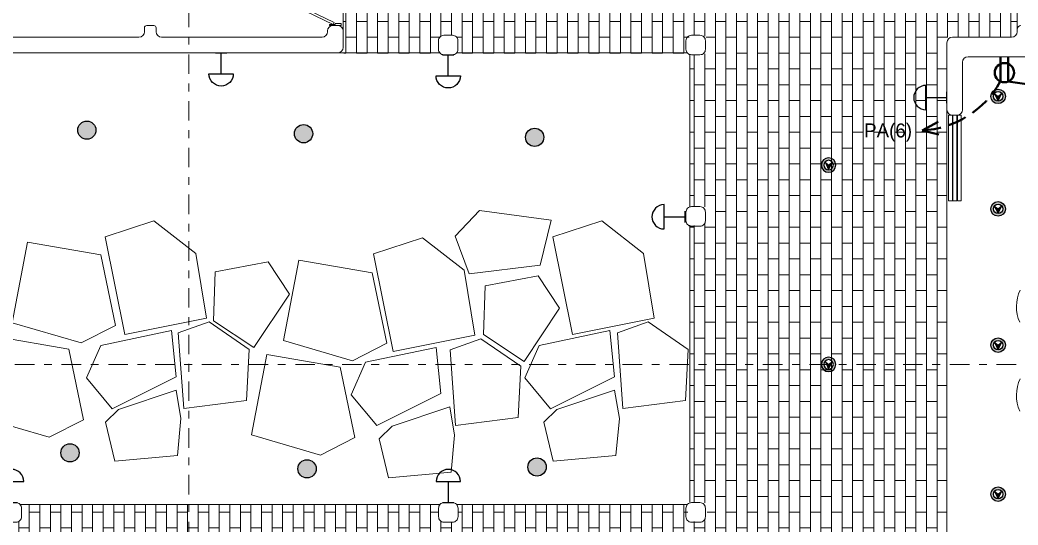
# Model space of a CAD drawing. Header units: metres. Extents: x 14 to 2416, y -346 to 476.
# Drawn here: x 38.55 to 51.36, y -148.55 to -142.06 of the extents above; entities that cross this region are included whole.
import ezdxf

# ---------------------------------------------------------------- set-up
doc = ezdxf.new("R2010")
doc.units = ezdxf.units.M
for name, pattern in [('0', [0]), ('CONTINU', [0]), ('CONTINUA', [0]), ('Dash Style-2', [0.694425, 0.48607, -0.208355]), ('DASHDOT', [1, 0.5, -0.25, 0, -0.25])]:
    doc.linetypes.add(name, pattern=pattern)
doc.layers.get('0').update_dxf_attribs({"linetype": '0', "lineweight": 20})
for name, color, linetype, lineweight in [('A-ANNO-TEXT', 20, 'Continuous', 13), ('A-DOOR', 35, 'Continuous', 5), ('A-SECT-IDEN', 251, 'CONTINU', 9), ('A-WALL', 250, 'Continuous', 20), ('baños', 251, 'Continuous', 0), ('calle', 254, 'Continuous', 0), ('E Salida TCorrientes', 24, 'CONTINUA', 40), ('E Tuberia Emp Piso', 24, 'Dash Style-2', 40), ('MAVA', 1, 'Continuous', 15), ('MOBILIARIOS', 252, 'Continuous', 0), ('piso', 253, 'Continuous', 0)]:
    doc.layers.add(name, color=color, linetype=linetype, lineweight=lineweight)
doc.layers.add('hatch piso', color=253, linetype='Continuous', lineweight=0, transparency=0.7)
doc.layers.add('MAVA Luminarias', color=1, linetype='Continuous')
doc.styles.add('CENTURY GOTHIC', font='GOTHIC.TTF')

# ---------------------------------------------------------------- blocks, each defined once
blk = doc.blocks.new('puerta 1.00')
at = {"layer": 'A-DOOR'}
for p, q in [((-0.15, -0.012), (-0.937, -0.395)), ((-0.138, -0.038), (-0.925, -0.42)), ((-0.138, -0.038), (-0.15, -0.012)), ((-0.895, -0.374), (-0.9, -0.364)), ((-0.878, -0.366), (-0.883, -0.356)), ((-0.937, -0.395), (-0.925, -0.42)), ((-0.882, -0.4), (-0.877, -0.41)), ((-0.865, -0.392), (-0.86, -0.402))]:
    blk.add_line(p, q, dxfattribs=at)
for points in [[(-0.05, 0), (-0.05, -0.025), (-0.125, -0.025), (-0.125, -0.012), (-0.2, -0.012), (-0.2, 0), (-0.05, 0)], [(-0.05, -0.95), (-0.05, -0.925), (-0.125, -0.925), (-0.125, -0.937), (-0.2, -0.937), (-0.2, -0.95), (-0.05, -0.95)]]:
    blk.add_lwpolyline(points, dxfattribs=at)
blk.add_arc((0.037, 0.16), 1.123, 211.1336, 257.8343, dxfattribs=at)
for points in [[(-0.898, -0.364), (-0.903, -0.364), (-0.912, -0.359), (-0.917, -0.35), (-0.917, -0.34), (-0.912, -0.332), (-0.903, -0.327), (-0.893, -0.327), (-0.884, -0.332), (-0.879, -0.34), (-0.879, -0.35), (-0.884, -0.359), (-0.893, -0.364), (-0.898, -0.364)], [(-0.862, -0.439), (-0.867, -0.439), (-0.875, -0.434), (-0.88, -0.426), (-0.88, -0.416), (-0.875, -0.407), (-0.867, -0.402), (-0.857, -0.402), (-0.848, -0.407), (-0.843, -0.416), (-0.843, -0.426), (-0.848, -0.434), (-0.857, -0.439), (-0.862, -0.439)]]:
    blk.add_open_spline(points, degree=2, dxfattribs=at)
blk = doc.blocks.new('PL BASE 1N NASAS 09')
at = {"layer": 'A-DOOR'}
for points in [[(-99.911, -43.15), (-99.861, -43.15), (-99.861, -42.05), (-99.911, -42.05)], [(-99.856, -43.15), (-99.806, -43.15), (-99.806, -42.05), (-99.856, -42.05)], [(-99.798, -43.15), (-99.748, -43.15), (-99.748, -42.05), (-99.798, -42.05)]]:
    blk.add_lwpolyline(points, close=True, dxfattribs=at)
at = {"layer": 'A-WALL'}
for p, q in [((-110.231, -40.93), (-110.231, -40.98)), ((-110.111, -40.9), (-110.201, -40.9)), ((-110.081, -40.93), (-110.081, -40.98)), ((-107.881, -40.97), (-107.881, -40.98)), ((-107.881, -40.97), (-107.881, -40.98)), ((-107.751, -40.9), (-107.811, -40.9)), ((-107.681, -40.97), (-107.681, -41.18)), ((-99.031, -40.95), (-99.031, -40.98)), ((-110.301, -41.05), (-112.399, -41.05)), ((-107.951, -41.05), (-110.011, -41.05)), ((-99.861, -41.05), (-99.101, -41.05)), ((-99.931, -41.12), (-99.931, -42.63)), ((-107.751, -41.25), (-112.401, -41.25)), ((-99.731, -41.37), (-99.731, -41.98)), ((-99.661, -41.3), (-98.726, -41.3))]:
    blk.add_line(p, q, dxfattribs=at)
at = {"layer": 'A-WALL', "transparency": 33554684}
for p, q in [((-99.801, -42.05), (-99.861, -42.05)), ((-99.861, -42.05), (-99.801, -42.05))]:
    blk.add_line(p, q, dxfattribs=at)
at = {"layer": 'A-WALL'}
for points in [[(-106.387, -41.275), (-106.277, -41.275, 0.414214), (-106.207, -41.205), (-106.207, -41.095, 0.414214), (-106.277, -41.025), (-106.387, -41.025, 0.414214), (-106.457, -41.095), (-106.457, -41.205, 0.414214)], [(-103.211, -41.275), (-103.101, -41.275, 0.414214), (-103.031, -41.205), (-103.031, -41.095, 0.414214), (-103.101, -41.025), (-103.211, -41.025, 0.414214), (-103.281, -41.095), (-103.281, -41.205, 0.414214)], [(-103.211, -43.475), (-103.101, -43.475, 0.414214), (-103.031, -43.405), (-103.031, -43.295, 0.414214), (-103.101, -43.225), (-103.211, -43.225, 0.414214), (-103.281, -43.295), (-103.281, -43.405, 0.414214)], [(-111.989, -47.275), (-111.879, -47.275, 0.414214), (-111.809, -47.205), (-111.809, -47.095, 0.414214), (-111.879, -47.025), (-111.989, -47.025, 0.414214), (-112.059, -47.095), (-112.059, -47.205, 0.414214)], [(-106.386, -47.275), (-106.276, -47.275, 0.414214), (-106.206, -47.205), (-106.206, -47.095, 0.414214), (-106.276, -47.025), (-106.386, -47.025, 0.414214), (-106.456, -47.095), (-106.456, -47.205, 0.414214)], [(-103.211, -47.275), (-103.101, -47.275, 0.414214), (-103.031, -47.205), (-103.031, -47.095, 0.414214), (-103.101, -47.025), (-103.211, -47.025, 0.414214), (-103.281, -47.095), (-103.281, -47.205, 0.414214)]]:
    blk.add_lwpolyline(points, format="xyb", close=True, dxfattribs=at)
for centre, radius, start, end in [((-110.301, -40.98), 0.07, 270, 0), ((-110.201, -40.93), 0.03, 90, 180), ((-110.111, -40.93), 0.03, 360, 90), ((-110.011, -40.98), 0.07, 180, 270), ((-107.951, -40.98), 0.07, 270, 360), ((-107.811, -40.97), 0.07, 90, 180), ((-107.751, -40.97), 0.07, 0, 90), ((-99.101, -40.98), 0.07, 270, 360), ((-98.981, -40.95), 0.05, 90, 180), ((-99.861, -41.12), 0.07, 90, 180), ((-107.751, -41.18), 0.07, 270, 0), ((-99.661, -41.37), 0.07, 90, 180), ((-99.861, -41.98), 0.07, 180, 270), ((-99.801, -41.98), 0.07, 270, 0)]:
    blk.add_arc(centre, radius, start, end, dxfattribs=at)
at = {"layer": 'piso'}
for p, q in [((-107.681, -39.88), (-107.681, -40.97)), ((-99.031, -39.9), (-99.031, -40.95)), ((-107.751, -41.25), (-106.436, -41.25)), ((-106.227, -41.25), (-103.265, -41.25)), ((-103.231, -41.268), (-103.231, -43.231)), ((-99.931, -41.98), (-99.931, -48.52)), ((-103.231, -43.462), (-103.231, -47.018)), ((-111.825, -47.05), (-106.44, -47.05)), ((-106.222, -47.05), (-103.272, -47.05))]:
    blk.add_line(p, q, dxfattribs=at)
at = {"layer": 'A-DOOR', "xscale": -1, "rotation": 180}
blk.add_blockref('puerta 1.00', (-107.657, -40.9), dxfattribs=at)
blk = doc.blocks.new('PL MUEBLES 1N NASAS 09')
at = {"layer": 'hatch piso'}
h = blk.add_hatch(dxfattribs=at)
h.set_pattern_fill('AR-BRSTD', color=256, scale=0.002, angle=-90)
h.set_pattern_definition([(270, (-8.74588, 232.01007), (0.1354836, -2e-17), []), (0, (-8.74588, 232.01007), (0.1354836, 0.2032), [0.1354836, -0.1354836])])
edge = h.paths.add_edge_path()
edge.add_line((62.33, 47.148), (63.23, 47.148))
edge.add_line((63.23, 47.148), (63.23, 48.448))
edge.add_line((63.23, 48.448), (56.533, 48.448))
edge.add_line((56.533, 48.448), (56.533, 48.273))
edge.add_line((56.533, 48.273), (56.383, 48.273))
edge.add_line((56.383, 48.273), (56.383, 48.454))
edge.add_line((56.383, 48.454), (54.588, 48.454))
edge.add_line((54.588, 48.454), (54.588, 46.948))
edge.add_line((54.588, 46.948), (55.826, 46.948))
edge.add_arc((55.875, 46.997), 0.07, 180, 224.6727, ccw=False)
edge.add_line((55.805, 46.997), (55.805, 47.107))
edge.add_arc((55.875, 47.107), 0.07, 90, 180, ccw=False)
edge.add_line((55.875, 47.177), (55.985, 47.177))
edge.add_arc((55.985, 47.107), 0.07, 0, 90, ccw=False)
edge.add_line((56.055, 47.107), (56.055, 46.997))
edge.add_arc((55.985, 46.997), 0.07, -44.6727, 0, ccw=False)
edge.add_line((56.035, 46.948), (59.026, 46.948))
edge.add_arc((59.075, 46.997), 0.07, 180, 224.6728, ccw=False)
edge.add_line((59.005, 46.997), (59.005, 47.107))
edge.add_arc((59.075, 47.107), 0.07, 90, 180, ccw=False)
edge.add_line((59.075, 47.177), (59.185, 47.177))
edge.add_arc((59.185, 47.107), 0.07, 0, 90, ccw=False)
edge.add_line((59.255, 47.107), (59.255, 46.997))
edge.add_arc((59.185, 46.997), 0.07, -90, 0, ccw=False)
edge.add_line((59.185, 46.927), (59.075, 46.927))
edge.add_arc((59.075, 46.997), 0.07, 229.9948, 270, ccw=False)
edge.add_line((59.03, 46.944), (59.03, 44.972))
edge.add_arc((59.075, 44.918), 0.07, 90, 130.0052, ccw=False)
edge.add_line((59.075, 44.988), (59.185, 44.988))
edge.add_arc((59.185, 44.918), 0.07, 0, 90, ccw=False)
edge.add_line((59.255, 44.918), (59.255, 44.808))
edge.add_arc((59.185, 44.808), 0.07, -90, 0, ccw=False)
edge.add_line((59.185, 44.738), (59.075, 44.738))
edge.add_arc((59.075, 44.808), 0.07, 229.9948, 270, ccw=False)
edge.add_line((59.03, 44.755), (59.03, 41.172))
edge.add_arc((59.075, 41.118), 0.07, 90, 130.0052, ccw=False)
edge.add_line((59.075, 41.188), (59.185, 41.188))
edge.add_arc((59.185, 41.118), 0.07, 0, 90, ccw=False)
edge.add_line((59.255, 41.118), (59.255, 41.008))
edge.add_arc((59.185, 41.008), 0.07, -90, 0, ccw=False)
edge.add_line((59.185, 40.938), (59.075, 40.938))
edge.add_arc((59.075, 41.008), 0.07, 180, 270, ccw=False)
edge.add_line((59.005, 41.008), (59.005, 41.118))
edge.add_arc((59.075, 41.118), 0.07, 149.8481, 180, ccw=False)
edge.add_line((59.015, 41.154), (56.039, 41.154))
edge.add_arc((55.985, 41.109), 0.07, 0, 40.0052, ccw=False)
edge.add_line((56.055, 41.109), (56.055, 40.999))
edge.add_arc((55.985, 40.999), 0.07, -90, 0, ccw=False)
edge.add_line((55.985, 40.929), (55.875, 40.929))
edge.add_arc((55.875, 40.999), 0.07, 180, 270, ccw=False)
edge.add_line((55.805, 40.999), (55.805, 41.109))
edge.add_arc((55.875, 41.109), 0.07, 139.9948, 180, ccw=False)
edge.add_line((55.822, 41.154), (50.436, 41.154))
edge.add_arc((50.383, 41.109), 0.07, 0, 40.0052, ccw=False)
edge.add_line((50.453, 41.109), (50.453, 40.999))
edge.add_arc((50.383, 40.999), 0.07, -90, 0, ccw=False)
edge.add_line((50.383, 40.929), (50.273, 40.929))
edge.add_arc((50.273, 40.999), 0.07, 180, 270, ccw=False)
edge.add_line((50.203, 40.999), (50.203, 41.109))
edge.add_arc((50.273, 41.109), 0.07, 139.9948, 180, ccw=False)
edge.add_line((50.219, 41.154), (46.43, 41.154))
edge.add_line((46.43, 41.154), (46.43, 40.954))
edge.add_line((46.43, 40.954), (44.33, 40.954))
edge.add_line((44.33, 40.954), (44.33, 39.354))
edge.add_line((44.33, 39.354), (47.83, 39.354))
edge.add_line((47.83, 39.354), (47.83, 38.954))
edge.add_line((47.83, 38.954), (62.33, 38.954))
edge.add_line((62.33, 38.954), (62.33, 47.148))
at = {"layer": 'MOBILIARIOS'}
for centre in [(63.719, 43.695), (63.719, 42.556)]:
    blk.add_arc(centre, 0.496, 154.6559, 203.9924, dxfattribs=at)
at = {"layer": 'baños'}
blk.add_blockref('PL BASE 1N NASAS 09', (162.262, 88.203), dxfattribs=at)
blk = doc.blocks.new('A$Cbef68299')
blk.add_blockref('PL MUEBLES 1N NASAS 09', (-30.766, -32.053))
blk = doc.blocks.new('A$Cc5be7df0')
at = {"layer": 'A-SECT-IDEN', "linetype": 'DASHDOT', "ltscale": 0.5}
for p, q in [((25.982, 40.617), (25.982, 16.257)), ((58.801, 28.237), (9.145, 28.237))]:
    blk.add_line(p, q, dxfattribs=at)
at = {"layer": 'calle'}
for points in [[(30.633, 30.09), (29.714, 30.213), (29.403, 29.881), (29.58, 29.4), (30.493, 29.512)], [(25.536, 30.078), (26.072, 29.661), (26.211, 28.829), (25.162, 28.62), (24.91, 29.874)], [(31.283, 30.078), (31.818, 29.661), (31.957, 28.829), (30.909, 28.62), (30.656, 29.874)], [(28.981, 29.863), (29.517, 29.445), (29.656, 28.613), (28.608, 28.404), (28.355, 29.658)], [(25.043, 28.735), (24.603, 28.512), (23.718, 28.772), (23.912, 29.804), (24.856, 29.642)], [(26.3, 28.798), (26.82, 28.452), (27.277, 29.138), (27, 29.553), (26.322, 29.424)], [(28.525, 28.508), (28.084, 28.284), (27.199, 28.544), (27.394, 29.576), (28.337, 29.414)], [(29.767, 28.621), (30.286, 28.275), (30.743, 28.96), (30.467, 29.375), (29.789, 29.247)], [(26.725, 27.772), (25.919, 27.669), (25.849, 28.64), (26.245, 28.782), (26.758, 28.429)], [(32.359, 27.772), (31.554, 27.669), (31.484, 28.64), (31.879, 28.782), (32.392, 28.429)], [(24.632, 27.524), (24.192, 27.301), (23.307, 27.561), (23.502, 28.593), (24.445, 28.431)], [(25.761, 28.67), (24.853, 28.48), (24.671, 28.064), (24.998, 27.668), (25.822, 28.078)], [(30.211, 27.557), (29.406, 27.453), (29.336, 28.424), (29.731, 28.567), (30.244, 28.214)], [(31.388, 28.67), (30.48, 28.48), (30.297, 28.064), (30.625, 27.668), (31.449, 28.078)], [(29.158, 28.454), (28.251, 28.265), (28.068, 27.848), (28.396, 27.453), (29.219, 27.862)], [(28.114, 27.297), (27.673, 27.073), (26.788, 27.333), (26.983, 28.365), (27.927, 28.203)], [(25.822, 27.907), (25.08, 27.659), (24.914, 27.495), (25.033, 26.995), (25.838, 27.067), (25.883, 27.544)], [(31.449, 27.907), (30.707, 27.659), (30.541, 27.495), (30.66, 26.995), (31.465, 27.067), (31.509, 27.544)], [(29.334, 27.691), (28.592, 27.443), (28.426, 27.28), (28.545, 26.779), (29.35, 26.852), (29.395, 27.329)]]:
    blk.add_lwpolyline(points, close=True, dxfattribs=at)
at = {"layer": 'A-ANNO-TEXT'}
blk.add_blockref('A$Cbef68299', (4.149, 17.337), dxfattribs=at)
blk = doc.blocks.new('dl ip')
at = {"layer": 'MAVA', "true_color": 0xf8991e, "transparency": 33554687}
h = blk.add_hatch(color=30, dxfattribs=at)
h.dxf.hatch_style = 1
h.paths.add_polyline_path([(94.757, -111.209), (94.711, -111.248), (94.662, -111.211), (94.711, -111.309)])
at = {"layer": 'MAVA Luminarias', "linetype": 'Continuous', "true_color": 0xf8991e}
h = blk.add_hatch(color=30, dxfattribs=at)
h.paths.add_polyline_path([(94.618, -111.248, 1), (94.804, -111.248, 1)])
h.paths.add_polyline_path([(94.772, -111.248, -1), (94.65, -111.248, -1)], flags=16)
at = {"layer": 'MAVA', "color": 30, "true_color": 0xf8991e}
for p, q in [((94.711, -111.248), (94.662, -111.211)), ((94.662, -111.211), (94.711, -111.309)), ((94.711, -111.309), (94.757, -111.209)), ((94.757, -111.209), (94.711, -111.248))]:
    blk.add_line(p, q, dxfattribs=at)
at = {"layer": 'MAVA Luminarias', "color": 30, "linetype": 'Continuous', "true_color": 0xf8991e}
for radius in [0.093, 0.061]:
    blk.add_circle((94.711, -111.248), radius, dxfattribs=at)
blk = doc.blocks.new('A$Cd6acdfdc')
at = {"layer": 'MAVA Luminarias', "transparency": 33554687}
blk.add_hatch(color=2, dxfattribs=at).paths.add_polyline_path([(0, 0.079, 1), (0.158, 0.079, 1)])
at = {"layer": 'MAVA Luminarias', "color": 2, "transparency": 33554687}
blk.add_circle((0.079, 0.079), 0.079, dxfattribs=at)
blk = doc.blocks.new('SCONCE 1')
at = {"layer": 'MAVA Luminarias', "color": 5, "linetype": 'Continuous'}
for p, q in [((-1.374, 0.679), (-1.374, 1.191)), ((-0.931, 0.816), (-0.931, 1.054)), ((-1.374, 0.935), (-0.931, 0.935))]:
    blk.add_line(p, q, dxfattribs=at)
blk.add_arc((-1.374, 0.935), 0.256, 90, 270, dxfattribs=at)
blk = doc.blocks.new('*U434')
at = {"layer": 'E Salida TCorrientes'}
for p, q in [((0.266, 0.04), (0, 0.04)), ((0.266, -0.04), (0, -0.04))]:
    blk.add_line(p, q, dxfattribs=at)
blk.add_circle((0.171, 0), 0.103, dxfattribs=at)
blk = doc.blocks.new('*U760')
at = {"layer": 'E Tuberia Emp Piso', "linetype": 'Continuous'}
for p, q in [((0, 0), (0.1, -0.213)), ((0.201, -0.09), (0, 0))]:
    blk.add_line(p, q, dxfattribs=at)

msp = doc.modelspace()

# ---------------------------------------------------------------- linework, layer by layer
at = {"layer": 'E Tuberia Emp Piso', "ltscale": 0.5}
for centre, radius, start, end in [((50.074, -142.272), 1.209, 272.7274, 331.4544), ((53.727, -125.717), 17.315, 261.7342, 278.2658)]:
    msp.add_arc(centre, radius, start, end, dxfattribs=at)

# ---------------------------------------------------------------- block references
at = {"layer": 'A-ANNO-TEXT'}
msp.add_blockref('A$Cc5be7df0', (14.738, -174.72), dxfattribs=at)
msp.add_blockref('A$Cc5be7df0', (14.738, -174.72), dxfattribs=at)
at = {"layer": 'E Salida TCorrientes', "xscale": -1.2, "yscale": 1.2, "zscale": 1.2, "rotation": 90}
msp.add_blockref('*U434', (51.189, -142.533), dxfattribs=at)
at = {"layer": 'E Tuberia Emp Piso', "ltscale": 0.3, "xscale": -1, "rotation": 142.7955323438948}
msp.add_blockref('*U760', (50.132, -143.48), dxfattribs=at)
at = {"layer": 'MAVA Luminarias', "color": 251, "yscale": 0.6101999921123585, "zscale": 0.6101999921123585, "rotation": 270}
for p, xscale in [((40.566, -141.915), -0.6101999921123585), ((40.566, -141.915), -0.6101999921123585), ((43.48, -141.94), -0.6101999921123585), ((43.48, -141.94), -0.6101999921123585), ((37.878, -148.826), 0.6101999921123585), ((37.878, -148.826), 0.6101999921123585), ((43.481, -148.826), 0.6101999921123585), ((43.481, -148.826), 0.6101999921123585)]:
    msp.add_blockref('SCONCE 1', p, dxfattribs=dict(at, xscale=xscale))
at = {"layer": 'MAVA Luminarias', "color": 251, "xscale": 0.6101999921123585, "yscale": 0.6101999921123585, "zscale": 0.6101999921123585}
for p in [(51.02, -143.628), (51.02, -143.628), (47.66, -145.159), (47.66, -145.159)]:
    msp.add_blockref('SCONCE 1', p, dxfattribs=at)
at = {"layer": 'MAVA Luminarias'}
for p in [(-43.603, -31.794), (-43.603, -31.794), (-43.603, -33.239), (-43.603, -33.239), (-43.603, -34.988), (-43.603, -34.988), (-43.603, -36.901), (-43.603, -36.901)]:
    msp.add_blockref('dl ip', p, dxfattribs=at)
at = {"layer": 'MAVA Luminarias', "xscale": 1.483214008569871, "yscale": 1.483214008569871, "zscale": 1.483214008569871}
for p in [(39.296, -143.593), (39.296, -143.593), (42.077, -143.639), (42.077, -143.639), (45.043, -143.685), (45.043, -143.685), (39.08, -147.736), (39.08, -147.736), (45.074, -147.918), (45.074, -147.918), (42.122, -147.941), (42.122, -147.941)]:
    msp.add_blockref('A$Cd6acdfdc', p, dxfattribs=at)
at = {"layer": 'MAVA Luminarias', "xscale": -1}
for p in [(143.644, -32.676), (143.644, -32.676), (143.644, -35.235), (143.644, -35.235)]:
    msp.add_blockref('dl ip', p, dxfattribs=at)

# ---------------------------------------------------------------- texts
at = {"layer": 'E Tuberia Emp Piso', "insert": (49.696, -143.507), "char_height": 0.18, "width": 0.86155, "attachment_point": 5, "style": 'CENTURY GOTHIC'}
msp.add_mtext('PA(6)  ', dxfattribs=at)

doc.saveas('drawing.dxf')
